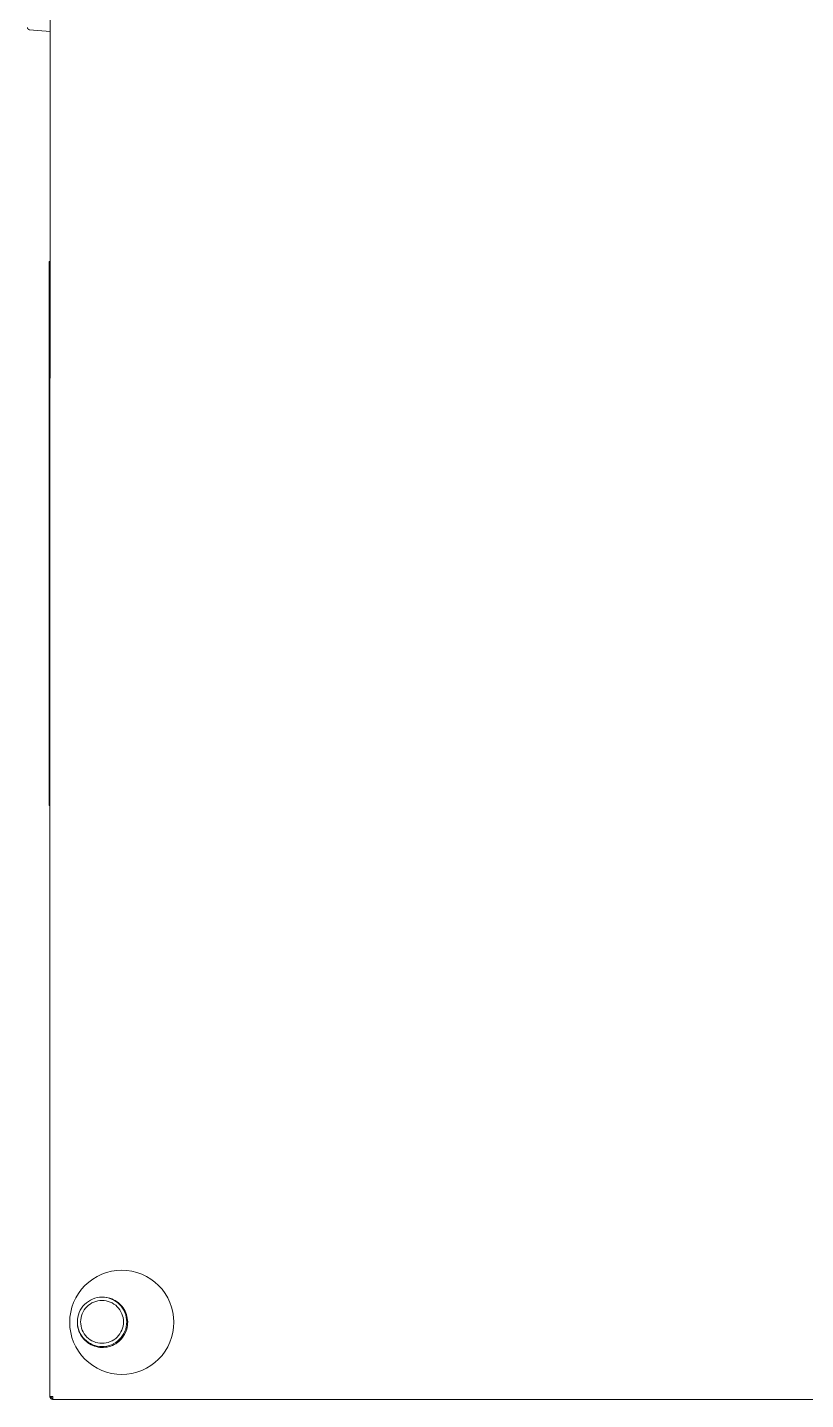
# Model space of a CAD drawing. Header units: millimetres. Extents: x -159872 to 386485, y -250577 to 158966.
# Drawn here: x 159045.4 to 159217.2, y 3910.6 to 4213.4 of the extents above; entities that cross this region are included whole.
import ezdxf

# ---------------------------------------------------------------- set-up
doc = ezdxf.new("R2010")
doc.units = ezdxf.units.MM
doc.layers.get('0').update_dxf_attribs({"lineweight": 25})
doc.layers.add('LDS-equipment-kitchen equipment', color=3, linetype='Continuous', lineweight=13)

# ---------------------------------------------------------------- blocks, each defined once
blk = doc.blocks.new('A$Cdbc28c23')
at = {"transparency": 33554687}
for points in [[(902.14, 531.52, 0), (902.1, 32.72, 0)], [(2.7, 32.2, 0), (901.49, 32.12, 0)], [(599.8, 27.6, 0), (600.2, 32.14, 0)], [(651, 31.94, 0), (651, 32.14, 0)], [(651, 31.94, 0), (771, 31.93, 0)], [(771, 31.93, 0), (771, 32.13, 0)], [(901.49, 32.72, 0), (901.5, 32.72, 0)], [(901.49, 32.72, 0), (901.49, 32.72, 0)], [(901.49, 32.12, 0), (901.5, 32.12, 0)], [(901.5, 32.72, 0), (901.5, 32.12, 0)], [(901.5, 32.72, 0), (902.1, 32.72, 0)], [(901.5, 32.72, 0), (901.5, 32.72, 0)], [(901.5, 32.72, 0), (902.1, 32.72, 0)], [(902.1, 32.72, 0), (902.1, 32.72, 0)]]:
    blk.add_polyline3d(points, dxfattribs=at)
for points in [[(896.6, 47.97, 0), (896.54, 46.84, 0), (896.38, 45.73, 0), (896.1, 44.63, 0), (895.72, 43.57, 0), (895.24, 42.55, 0), (894.66, 41.58, 0), (893.99, 40.67, 0), (893.23, 39.84, 0), (892.39, 39.08, 0), (891.49, 38.41, 0), (890.52, 37.83, 0), (889.5, 37.34, 0), (888.44, 36.96, 0), (887.34, 36.69, 0), (886.22, 36.52, 0), (885.1, 36.47, 0), (883.97, 36.52, 0), (882.85, 36.69, 0), (881.76, 36.96, 0), (880.7, 37.34, 0), (879.68, 37.83, 0), (878.71, 38.41, 0), (877.8, 39.08, 0), (876.97, 39.84, 0), (876.21, 40.67, 0), (875.54, 41.58, 0), (874.95, 42.55, 0), (874.47, 43.57, 0), (874.09, 44.63, 0), (873.82, 45.73, 0), (873.65, 46.84, 0), (873.6, 47.97, 0), (873.65, 49.1, 0), (873.82, 50.21, 0), (874.09, 51.31, 0), (874.47, 52.37, 0), (874.95, 53.39, 0), (875.54, 54.36, 0), (876.21, 55.26, 0), (876.97, 56.1, 0), (877.8, 56.86, 0), (878.71, 57.53, 0), (879.68, 58.11, 0), (880.7, 58.59, 0), (881.76, 58.97, 0), (882.85, 59.25, 0), (883.97, 59.41, 0), (885.1, 59.47, 0), (886.22, 59.41, 0), (887.34, 59.25, 0), (888.44, 58.97, 0), (889.5, 58.59, 0), (890.52, 58.11, 0), (891.49, 57.53, 0), (892.39, 56.86, 0), (893.23, 56.1, 0), (893.99, 55.26, 0), (894.66, 54.36, 0), (895.24, 53.39, 0), (895.72, 52.37, 0), (896.1, 51.31, 0), (896.38, 50.21, 0), (896.54, 49.1, 0), (896.6, 47.97, 0)], [(879.55, 43.75, 0), (879.56, 44.16, 0), (879.61, 44.57, 0), (879.69, 44.97, 0), (879.8, 45.36, 0), (879.93, 45.75, 0), (880.1, 46.12, 0), (880.29, 46.49, 0), (880.5, 46.83, 0), (880.74, 47.16, 0), (881.01, 47.47, 0), (881.3, 47.76, 0), (881.61, 48.03, 0), (881.93, 48.28, 0), (882.28, 48.5, 0), (882.64, 48.69, 0), (883.01, 48.86, 0), (883.39, 49, 0), (883.79, 49.11, 0), (884.19, 49.19, 0), (884.59, 49.24, 0), (885, 49.27, 0), (885.41, 49.26, 0), (885.82, 49.22, 0), (886.22, 49.15, 0), (886.62, 49.06, 0), (887.01, 48.93, 0), (887.38, 48.77, 0), (887.75, 48.59, 0), (888.1, 48.38, 0), (888.44, 48.15, 0), (888.75, 47.89, 0), (889.05, 47.61, 0), (889.33, 47.31, 0), (889.58, 46.99, 0), (889.81, 46.65, 0), (890.01, 46.3, 0), (890.19, 45.93, 0), (890.34, 45.55, 0), (890.46, 45.15, 0), (890.55, 44.76, 0), (890.61, 44.35, 0), (890.64, 43.94, 0), (890.64, 43.54, 0), (890.62, 43.13, 0), (890.56, 42.72, 0), (890.47, 42.32, 0), (890.35, 41.93, 0), (890.21, 41.55, 0), (890.03, 41.18, 0), (889.83, 40.82, 0), (889.61, 40.48, 0), (889.36, 40.16, 0), (889.08, 39.86, 0), (888.79, 39.57, 0), (888.47, 39.31, 0), (888.14, 39.08, 0), (887.79, 38.86, 0), (887.42, 38.68, 0), (887.05, 38.52, 0), (886.66, 38.39, 0), (886.26, 38.29, 0), (885.86, 38.22, 0), (885.45, 38.18, 0), (885.05, 38.17, 0)], [(890.45, 43.62, 0), (890.42, 43.08, 0), (890.34, 42.55, 0), (890.21, 42.04, 0), (890.03, 41.53, 0), (889.8, 41.05, 0), (889.53, 40.59, 0), (889.21, 40.16, 0), (888.85, 39.76, 0), (888.45, 39.4, 0), (888.02, 39.09, 0), (887.57, 38.81, 0), (887.08, 38.58, 0), (886.58, 38.4, 0), (886.06, 38.27, 0), (885.53, 38.19, 0), (885, 38.17, 0), (884.46, 38.19, 0), (883.93, 38.27, 0), (883.41, 38.4, 0), (882.91, 38.58, 0), (882.43, 38.81, 0), (881.97, 39.09, 0), (881.54, 39.4, 0), (881.14, 39.76, 0), (880.78, 40.16, 0), (880.47, 40.59, 0), (880.19, 41.05, 0), (879.96, 41.53, 0), (879.78, 42.04, 0), (879.65, 42.55, 0), (879.57, 43.08, 0), (879.55, 43.62, 0), (879.57, 44.15, 0), (879.65, 44.68, 0), (879.78, 45.2, 0), (879.96, 45.7, 0), (880.19, 46.19, 0), (880.47, 46.65, 0), (880.78, 47.08, 0), (881.14, 47.47, 0), (881.54, 47.83, 0), (881.97, 48.15, 0), (882.43, 48.42, 0), (882.91, 48.65, 0), (883.41, 48.83, 0), (883.93, 48.96, 0), (884.46, 49.04, 0), (885, 49.07, 0), (885.53, 49.04, 0), (886.06, 48.96, 0), (886.58, 48.83, 0), (887.08, 48.65, 0), (887.57, 48.42, 0), (888.02, 48.15, 0), (888.45, 47.83, 0), (888.85, 47.47, 0), (889.21, 47.08, 0), (889.53, 46.65, 0), (889.8, 46.19, 0), (890.03, 45.7, 0), (890.21, 45.2, 0), (890.34, 44.68, 0), (890.42, 44.15, 0), (890.45, 43.62, 0)], [(889.72, 43.62, 0), (889.7, 43.15, 0), (889.63, 42.7, 0), (889.52, 42.25, 0), (889.36, 41.81, 0), (889.16, 41.39, 0), (888.93, 40.99, 0), (888.65, 40.62, 0), (888.34, 40.28, 0), (887.99, 39.97, 0), (887.62, 39.69, 0), (887.22, 39.45, 0), (886.8, 39.25, 0), (886.37, 39.1, 0), (885.92, 38.98, 0), (885.46, 38.92, 0), (885, 38.89, 0), (884.53, 38.92, 0), (884.07, 38.98, 0), (883.63, 39.1, 0), (883.19, 39.25, 0), (882.77, 39.45, 0), (882.37, 39.69, 0), (882, 39.97, 0), (881.66, 40.28, 0), (881.34, 40.62, 0), (881.07, 40.99, 0), (880.83, 41.39, 0), (880.63, 41.81, 0), (880.48, 42.25, 0), (880.36, 42.7, 0), (880.29, 43.15, 0), (880.27, 43.62, 0), (880.29, 44.08, 0), (880.36, 44.54, 0), (880.48, 44.99, 0), (880.63, 45.43, 0), (880.83, 45.85, 0), (881.07, 46.24, 0), (881.34, 46.62, 0), (881.66, 46.96, 0), (882, 47.27, 0), (882.37, 47.55, 0), (882.77, 47.78, 0), (883.19, 47.98, 0), (883.63, 48.14, 0), (884.07, 48.25, 0), (884.53, 48.32, 0), (885, 48.34, 0), (885.46, 48.32, 0), (885.92, 48.25, 0), (886.37, 48.14, 0), (886.8, 47.98, 0), (887.22, 47.78, 0), (887.62, 47.55, 0), (887.99, 47.27, 0), (888.34, 46.96, 0), (888.65, 46.62, 0), (888.93, 46.24, 0), (889.16, 45.85, 0), (889.36, 45.43, 0), (889.52, 44.99, 0), (889.63, 44.54, 0), (889.7, 44.08, 0), (889.72, 43.62, 0)], [(902.1, 32.72, 0), (902.1, 32.7, 0), (902.09, 32.69, 0), (902.09, 32.67, 0), (902.09, 32.66, 0), (902.09, 32.64, 0), (902.09, 32.63, 0), (902.09, 32.61, 0), (902.08, 32.6, 0), (902.08, 32.59, 0), (902.08, 32.57, 0), (902.07, 32.56, 0), (902.07, 32.54, 0), (902.07, 32.53, 0), (902.06, 32.51, 0), (902.06, 32.5, 0), (902.05, 32.49, 0), (902.04, 32.47, 0), (902.04, 32.46, 0), (902.03, 32.45, 0), (902.02, 32.43, 0), (902.02, 32.42, 0), (902.01, 32.41, 0), (902, 32.4, 0), (901.99, 32.38, 0), (901.99, 32.37, 0), (901.98, 32.36, 0), (901.97, 32.35, 0), (901.96, 32.34, 0), (901.95, 32.32, 0), (901.94, 32.31, 0), (901.93, 32.3, 0), (901.92, 32.29, 0), (901.91, 32.28, 0), (901.9, 32.27, 0), (901.89, 32.26, 0), (901.88, 32.25, 0), (901.86, 32.24, 0), (901.85, 32.23, 0), (901.84, 32.23, 0), (901.83, 32.22, 0), (901.82, 32.21, 0), (901.8, 32.2, 0), (901.79, 32.19, 0), (901.78, 32.19, 0), (901.76, 32.18, 0), (901.75, 32.17, 0), (901.74, 32.17, 0), (901.72, 32.16, 0), (901.71, 32.16, 0), (901.7, 32.15, 0), (901.68, 32.15, 0), (901.67, 32.14, 0), (901.65, 32.14, 0), (901.64, 32.13, 0), (901.63, 32.13, 0), (901.61, 32.13, 0), (901.6, 32.13, 0), (901.58, 32.12, 0), (901.57, 32.12, 0), (901.55, 32.12, 0), (901.54, 32.12, 0), (901.52, 32.12, 0), (901.51, 32.12, 0), (901.49, 32.12, 0)], [(901.92, 32.72, 0), (901.91, 32.71, 0), (901.91, 32.7, 0), (901.9, 32.69, 0), (901.9, 32.68, 0), (901.9, 32.67, 0), (901.89, 32.66, 0), (901.89, 32.65, 0), (901.88, 32.65, 0), (901.88, 32.64, 0), (901.87, 32.63, 0), (901.87, 32.62, 0), (901.86, 32.61, 0), (901.86, 32.6, 0), (901.85, 32.59, 0), (901.85, 32.59, 0), (901.84, 32.58, 0), (901.84, 32.57, 0), (901.83, 32.56, 0), (901.82, 32.55, 0), (901.82, 32.54, 0), (901.81, 32.54, 0), (901.81, 32.53, 0), (901.8, 32.52, 0), (901.8, 32.51, 0), (901.79, 32.5, 0), (901.78, 32.5, 0), (901.78, 32.49, 0), (901.77, 32.48, 0), (901.76, 32.47, 0), (901.76, 32.46, 0), (901.75, 32.46, 0), (901.74, 32.45, 0), (901.74, 32.44, 0), (901.73, 32.43, 0), (901.72, 32.43, 0), (901.72, 32.42, 0), (901.71, 32.41, 0), (901.7, 32.41, 0), (901.7, 32.4, 0), (901.69, 32.39, 0), (901.68, 32.39, 0), (901.67, 32.38, 0), (901.67, 32.37, 0), (901.66, 32.37, 0), (901.65, 32.36, 0), (901.64, 32.35, 0), (901.64, 32.35, 0), (901.63, 32.34, 0), (901.62, 32.33, 0), (901.61, 32.33, 0), (901.6, 32.32, 0), (901.6, 32.31, 0), (901.59, 32.31, 0), (901.58, 32.3, 0), (901.57, 32.3, 0), (901.56, 32.29, 0), (901.56, 32.29, 0), (901.55, 32.28, 0), (901.54, 32.28, 0), (901.53, 32.27, 0), (901.52, 32.26, 0), (901.51, 32.26, 0), (901.5, 32.25, 0), (901.5, 32.25, 0)], [(599.8, 27.6, 0), (599.8, 27.59, 0), (599.8, 27.58, 0), (599.8, 27.57, 0), (599.8, 27.56, 0), (599.8, 27.54, 0), (599.79, 27.53, 0), (599.79, 27.52, 0), (599.79, 27.51, 0), (599.78, 27.5, 0), (599.78, 27.49, 0), (599.78, 27.48, 0), (599.77, 27.47, 0), (599.77, 27.46, 0), (599.76, 27.44, 0), (599.76, 27.43, 0), (599.75, 27.42, 0), (599.75, 27.41, 0), (599.74, 27.4, 0), (599.74, 27.39, 0), (599.73, 27.38, 0), (599.73, 27.37, 0), (599.72, 27.36, 0), (599.71, 27.35, 0), (599.71, 27.35, 0), (599.7, 27.34, 0), (599.69, 27.33, 0), (599.68, 27.32, 0), (599.68, 27.31, 0), (599.67, 27.3, 0), (599.66, 27.29, 0), (599.65, 27.28, 0), (599.64, 27.28, 0), (599.64, 27.27, 0), (599.63, 27.26, 0), (599.62, 27.25, 0), (599.61, 27.25, 0), (599.6, 27.24, 0), (599.59, 27.23, 0), (599.58, 27.23, 0), (599.57, 27.22, 0), (599.56, 27.21, 0), (599.55, 27.21, 0), (599.54, 27.2, 0), (599.53, 27.2, 0), (599.52, 27.19, 0), (599.51, 27.19, 0), (599.5, 27.18, 0), (599.49, 27.18, 0), (599.48, 27.18, 0), (599.47, 27.17, 0), (599.45, 27.17, 0), (599.44, 27.16, 0), (599.43, 27.16, 0), (599.42, 27.16, 0), (599.41, 27.16, 0), (599.4, 27.15, 0), (599.39, 27.15, 0), (599.38, 27.15, 0), (599.36, 27.15, 0), (599.35, 27.15, 0), (599.34, 27.15, 0), (599.33, 27.15, 0), (599.32, 27.15, 0), (599.31, 27.15, 0)]]:
    blk.add_polyline3d(points)
blk.add_open_spline([(901.49, 32.72), (901.57, 32.72), (901.65, 32.72), (901.8, 32.72), (901.86, 32.72), (901.98, 32.72), (902.02, 32.72), (902.08, 32.72), (902.1, 32.72), (902.1, 32.72)], degree=3, knots=[0, 0, 0, 0, 0.25, 0.25, 0.5, 0.5, 0.75, 0.75, 1, 1, 1, 1], dxfattribs=at)
blk = doc.blocks.new('Group-410')
at = {"layer": 'LDS-equipment-kitchen equipment', "rotation": 270}
blk.add_blockref('A$Cdbc28c23', (98344.75, 41270.25), dxfattribs=at)

msp = doc.modelspace()

# ---------------------------------------------------------------- block references
at = {"layer": 'LDS-equipment-kitchen equipment', "color": 7}
msp.add_blockref('Group-410', (60673.51323, -36457.51522), dxfattribs=at)

doc.saveas('drawing.dxf')
